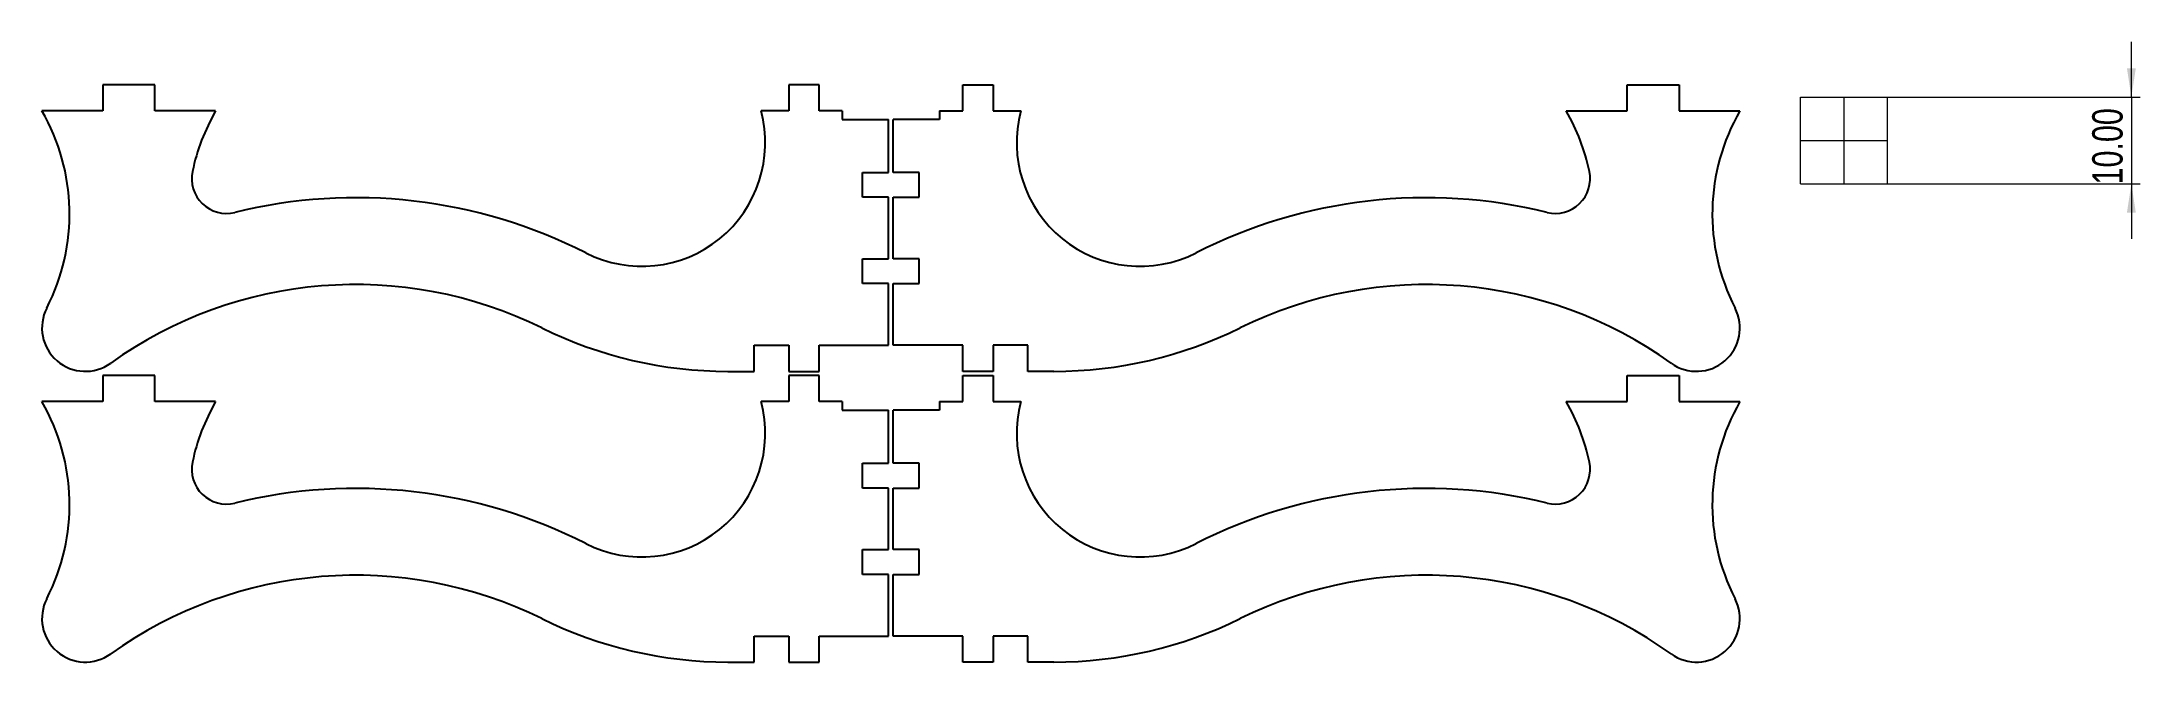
# Model space of a CAD drawing. Header units: millimetres. Extents: x 14 to 255, y 136 to 208.
import ezdxf

# ---------------------------------------------------------------- set-up
doc = ezdxf.new("R2010")
doc.units = ezdxf.units.MM
doc.header["$PDSIZE"] = -1
doc.linetypes.add('CENTERX2', pattern=[20.32, 12.7, -2.54, 2.54, -2.54])
doc.styles.add('SLDTEXTSTYLE0', font='TXT', dxfattribs={"width": 0.75})
doc.dimstyles.new('SLDDIMSTYLE0', dxfattribs={"dimtxt": 3.5, "dimasz": 3.302, "dimexe": 0, "dimexo": 0.0625, "dimgap": 0.875, "dimtad": 1, "dimrnd": 1e-09, "dimzin": 4, "dimdsep": 46, "dimtxsty": 'SLDTEXTSTYLE0', "dimsah": 1, "dimcen": 0.09, "dimadec": 0, "dimazin": 1, "dimtfac": 1, "dimtmove": 0, "dimatfit": 0, "dimfxl": 1, "dimfrac": 2, "dimtolj": 1, "dimtzin": 12, "dimarcsym": 0})

# ---------------------------------------------------------------- blocks, each defined once
blk = doc.blocks.new('_D')
at = {"color": 7, "linetype": 'Continuous', "lineweight": 18}
for p, q in [((254.47, 201.56), (254.47, 207.91)), ((222.37, 201.56), (255.47, 201.56)), ((254.47, 201.56), (254.47, 191.56)), ((222.37, 191.56), (255.47, 191.56)), ((254.47, 191.56), (254.47, 185.21))]:
    blk.add_line(p, q, dxfattribs=at)
for points in [[(254.47, 201.56), (254.98, 204.86), (253.96, 204.86)], [(254.47, 191.56), (253.96, 188.25), (254.98, 188.25)]]:
    blk.add_solid(points, dxfattribs=at)
at = {"color": 7, "linetype": 'Continuous', "lineweight": 18, "insert": (249.96, 191.49), "char_height": 3.5, "attachment_point": 1, "rotation": 90, "style": 'SLDTEXTSTYLE0'}
blk.add_mtext('10.00', dxfattribs=at)

msp = doc.modelspace()

# ---------------------------------------------------------------- linework, layer by layer
at = {"color": 7, "linetype": 'Continuous', "lineweight": 25}
for p, q in [((26.861, 202.959), (20.861, 202.959)), ((20.861, 202.959), (20.861, 199.959)), ((26.861, 199.959), (26.861, 202.959)), ((103.361, 202.959), (99.861, 202.959)), ((99.861, 202.959), (99.861, 199.959)), ((103.361, 199.959), (103.361, 202.959)), ((119.89, 199.959), (119.89, 202.959)), ((119.89, 202.959), (123.39, 202.959)), ((123.39, 202.959), (123.39, 199.959)), ((196.39, 199.959), (196.39, 202.959)), ((196.39, 202.959), (202.39, 202.959)), ((202.39, 202.959), (202.39, 199.959)), ((20.861, 199.959), (13.861, 199.959)), ((33.861, 199.959), (26.861, 199.959)), ((99.861, 199.959), (96.664, 199.959)), ((106.027, 199.959), (103.361, 199.959)), ((106.027, 199.959), (106.027, 198.959)), ((106.027, 198.959), (111.361, 198.959)), ((111.361, 192.859), (111.361, 198.959)), ((117.224, 198.959), (111.89, 198.959)), ((111.89, 192.859), (111.89, 198.959)), ((117.224, 199.959), (117.224, 198.959)), ((117.224, 199.959), (119.89, 199.959)), ((123.39, 199.959), (126.586, 199.959)), ((189.39, 199.959), (196.39, 199.959)), ((202.39, 199.959), (209.39, 199.959)), ((108.361, 190.009), (108.361, 192.859)), ((108.361, 192.859), (111.361, 192.859)), ((114.89, 192.859), (111.89, 192.859)), ((114.89, 190.009), (114.89, 192.859)), ((111.361, 190.009), (108.361, 190.009)), ((111.361, 182.909), (111.361, 190.009)), ((111.89, 182.909), (111.89, 190.009)), ((111.89, 190.009), (114.89, 190.009)), ((108.361, 180.059), (108.361, 182.909)), ((108.361, 182.909), (111.361, 182.909)), ((114.89, 182.909), (111.89, 182.909)), ((114.89, 180.059), (114.89, 182.909)), ((111.361, 180.059), (108.361, 180.059)), ((111.361, 172.959), (111.361, 180.059)), ((111.89, 172.959), (111.89, 180.059)), ((111.89, 180.059), (114.89, 180.059)), ((95.861, 169.959), (95.861, 172.959)), ((95.861, 172.959), (99.861, 172.959)), ((99.861, 172.959), (99.861, 169.959)), ((103.361, 169.959), (103.361, 172.959)), ((103.361, 172.959), (111.361, 172.959)), ((119.89, 172.959), (111.89, 172.959)), ((119.89, 169.959), (119.89, 172.959)), ((127.39, 172.959), (123.39, 172.959)), ((123.39, 172.959), (123.39, 169.959)), ((127.39, 169.959), (127.39, 172.959)), ((26.861, 169.468), (20.861, 169.468)), ((20.861, 169.468), (20.861, 166.468)), ((26.861, 166.468), (26.861, 169.468)), ((92.861, 169.959), (95.861, 169.959)), ((99.861, 169.959), (103.361, 169.959)), ((103.361, 169.468), (99.861, 169.468)), ((99.861, 169.468), (99.861, 166.468)), ((103.361, 166.468), (103.361, 169.468)), ((123.39, 169.959), (119.89, 169.959)), ((119.89, 166.468), (119.89, 169.468)), ((119.89, 169.468), (123.39, 169.468)), ((123.39, 169.468), (123.39, 166.468)), ((130.39, 169.959), (127.39, 169.959)), ((196.39, 166.468), (196.39, 169.468)), ((196.39, 169.468), (202.39, 169.468)), ((202.39, 169.468), (202.39, 166.468)), ((20.861, 166.468), (13.861, 166.468)), ((33.861, 166.468), (26.861, 166.468)), ((99.861, 166.468), (96.664, 166.468)), ((106.027, 166.468), (103.361, 166.468)), ((106.027, 166.468), (106.027, 165.468)), ((106.027, 165.468), (111.361, 165.468)), ((111.361, 159.368), (111.361, 165.468)), ((117.224, 165.468), (111.89, 165.468)), ((111.89, 159.368), (111.89, 165.468)), ((117.224, 166.468), (117.224, 165.468)), ((117.224, 166.468), (119.89, 166.468)), ((123.39, 166.468), (126.586, 166.468)), ((189.39, 166.468), (196.39, 166.468)), ((202.39, 166.468), (209.39, 166.468)), ((108.361, 156.518), (108.361, 159.368)), ((108.361, 159.368), (111.361, 159.368)), ((114.89, 159.368), (111.89, 159.368)), ((114.89, 156.518), (114.89, 159.368)), ((111.361, 156.518), (108.361, 156.518)), ((111.361, 149.418), (111.361, 156.518)), ((111.89, 149.418), (111.89, 156.518)), ((111.89, 156.518), (114.89, 156.518)), ((108.361, 146.568), (108.361, 149.418)), ((108.361, 149.418), (111.361, 149.418)), ((114.89, 149.418), (111.89, 149.418)), ((114.89, 146.568), (114.89, 149.418)), ((111.361, 146.568), (108.361, 146.568)), ((111.361, 139.468), (111.361, 146.568)), ((111.89, 139.468), (111.89, 146.568)), ((111.89, 146.568), (114.89, 146.568)), ((95.861, 136.468), (95.861, 139.468)), ((95.861, 139.468), (99.861, 139.468)), ((99.861, 139.468), (99.861, 136.468)), ((103.361, 136.468), (103.361, 139.468)), ((103.361, 139.468), (111.361, 139.468)), ((119.89, 139.468), (111.89, 139.468)), ((119.89, 136.468), (119.89, 139.468)), ((127.39, 139.468), (123.39, 139.468)), ((123.39, 139.468), (123.39, 136.468)), ((127.39, 136.468), (127.39, 139.468)), ((92.861, 136.468), (95.861, 136.468)), ((99.861, 136.468), (103.361, 136.468)), ((123.39, 136.468), (119.89, 136.468)), ((130.39, 136.468), (127.39, 136.468))]:
    msp.add_line(p, q, dxfattribs=at)
at = {"color": 7, "linetype": 'Continuous', "lineweight": 18}
for p, q in [((216.37, 191.555), (216.37, 201.555)), ((216.37, 201.555), (226.37, 201.555)), ((226.37, 191.555), (226.37, 201.555)), ((216.37, 191.555), (226.37, 191.555))]:
    msp.add_line(p, q, dxfattribs=at)
at = {"color": 7, "linetype": 'CENTERX2', "lineweight": 18}
for p, q in [((221.37, 201.555), (221.37, 191.555)), ((216.37, 196.555), (226.37, 196.555))]:
    msp.add_line(p, q, dxfattribs=at)
at = {"color": 7, "linetype": 'Continuous', "lineweight": 25}
for centre, radius, start, end in [((-6.689, 188.095), 23.728, 332.79079, 30), ((54.41, 188.095), 23.728, 150, 168.11064), ((82.932, 196.279), 14.217, 243.04128, 15), ((140.319, 196.279), 14.217, 165, 296.95872), ((168.841, 188.095), 23.728, 11.88936, 30), ((229.94, 188.095), 23.728, 150, 207.20921), ((35.105, 192.159), 4, 168.11064, 283.78872), ((188.146, 192.159), 4, 256.21128, 11.88936), ((49.989, 131.51), 58.449, 63.04128, 103.78872), ((173.262, 131.51), 58.449, 76.21128, 116.95872), ((49.989, 131.51), 48.449, 63.74045, 125.61914), ((173.262, 131.51), 48.449, 54.38086, 116.25955), ((18.861, 174.959), 5, 152.79079, 305.61914), ((204.39, 174.959), 5, 234.38086, 27.20921), ((92.861, 218.408), 48.449, 243.74045, 270), ((130.39, 218.408), 48.449, 270, 296.25955), ((-6.689, 154.604), 23.728, 332.79079, 30), ((54.41, 154.604), 23.728, 150, 168.11064), ((82.932, 162.789), 14.217, 243.04128, 15), ((140.319, 162.789), 14.217, 165, 296.95872), ((168.841, 154.604), 23.728, 11.88936, 30), ((229.94, 154.604), 23.728, 150, 207.20921), ((35.105, 158.669), 4, 168.11064, 283.78872), ((188.146, 158.669), 4, 256.21128, 11.88936), ((49.989, 98.019), 58.449, 63.04128, 103.78872), ((173.262, 98.019), 58.449, 76.21128, 116.95872), ((49.989, 98.019), 48.449, 63.74045, 125.61914), ((173.262, 98.019), 48.449, 54.38086, 116.25955), ((18.861, 141.468), 5, 152.79079, 305.61914), ((204.39, 141.468), 5, 234.38086, 27.20921), ((92.861, 184.917), 48.449, 243.74045, 270), ((130.39, 184.917), 48.449, 270, 296.25955)]:
    msp.add_arc(centre, radius, start, end, dxfattribs=at)
at = {"color": 7, "linetype": 'Continuous', "lineweight": 0}
msp.add_point((221.37, 196.555), dxfattribs=at)

# ---------------------------------------------------------------- dimensions: what is measured, and where the dimension line sits
at = {"color": 7, "linetype": 'Continuous', "lineweight": 18}
dim = msp.add_linear_dim(base=(254.468, 191.555), p1=(221.37, 201.555), p2=(221.37, 191.555), angle=90, dimstyle='SLDDIMSTYLE0', dxfattribs=at)
dim.commit()
dim.dimension.update_dxf_attribs({"geometry": '_D', "text_midpoint": (254.468, 197.306), "dimtype": 160})

doc.saveas('drawing.dxf')
